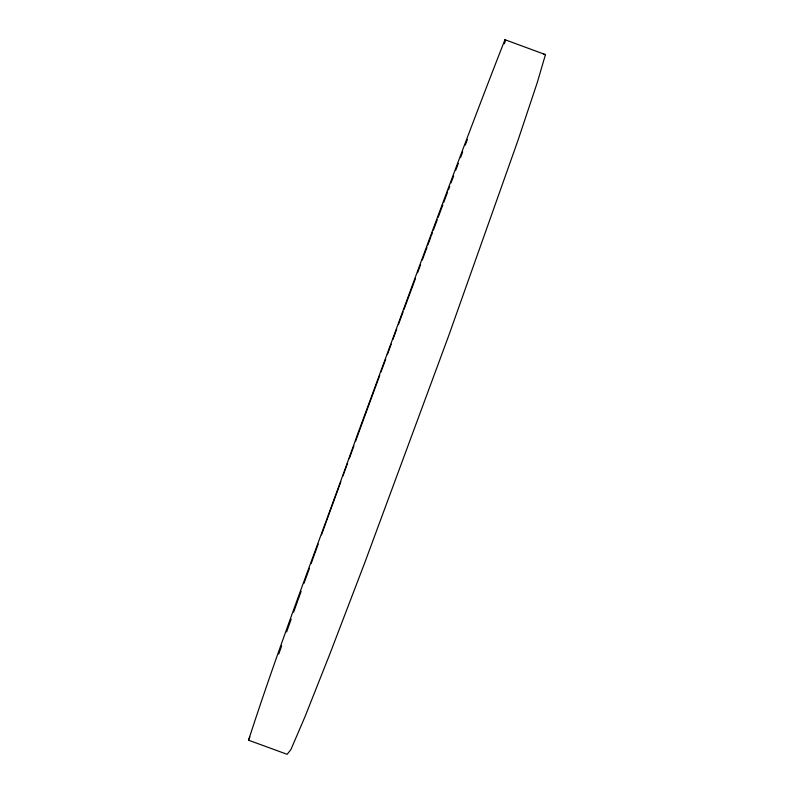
<?xml version="1.0" encoding="UTF-8"?>
<svg xmlns="http://www.w3.org/2000/svg" width="794" height="794" viewBox="0 0 794 794"><rect width="100%" height="100%" fill="white"/><g stroke="black" fill="none" stroke-linecap="round" stroke-linejoin="round"><path stroke-width="1.19" d="M248.542 740.207C281.85 637.165 321.411 536.069 357.667 434C406.349 302.415 453.731 170.323 504.954 39.7L545.458 54.617L537.27 82.566L517.877 140.647L448.908 335.137L364.922 562.301L330.096 653.383L305.005 716.714L290.842 749.705L287.11 754.3L248.542 740.207L249.872 736.951M504.379 43.799L505.55 40.286L504.954 39.7M278.754 654.038L281.652 645.899M286.624 631.935L291.18 619.131M293.661 612.154L297.393 601.683M297.81 600.532L301.134 591.312M304.042 583.243L309.452 568.266M311.119 563.661L318.186 544.069M321.52 534.858L326.096 522.184M326.513 521.023L340.844 481.72M342.948 475.934L347.583 463.22M349.271 458.595L353.906 445.881M355.583 441.256L360.218 428.542M360.645 427.38L379.74 375.373M381.021 371.9L385.686 359.186M387.383 354.571L391.204 344.159M392.901 339.544L396.722 329.143M398.429 324.528L403.114 311.863M403.967 309.561L415.48 278.466M417.604 272.699L420.592 264.64M422.299 260.035L426.983 247.371M427.837 245.068L430.824 236.999M431.251 235.848L432.541 232.394M433.395 230.101L437.266 219.74M438.129 217.437L442.863 204.783M443.717 202.48L447.588 192.128M448.451 189.826L449.741 186.372M451.032 182.918L453.612 176.02M455.756 170.263L458.337 163.356M460.5 157.639L462.664 151.942M465.254 145.113L467.418 139.416M543.553 54.28L545.458 54.617"/></g></svg>
